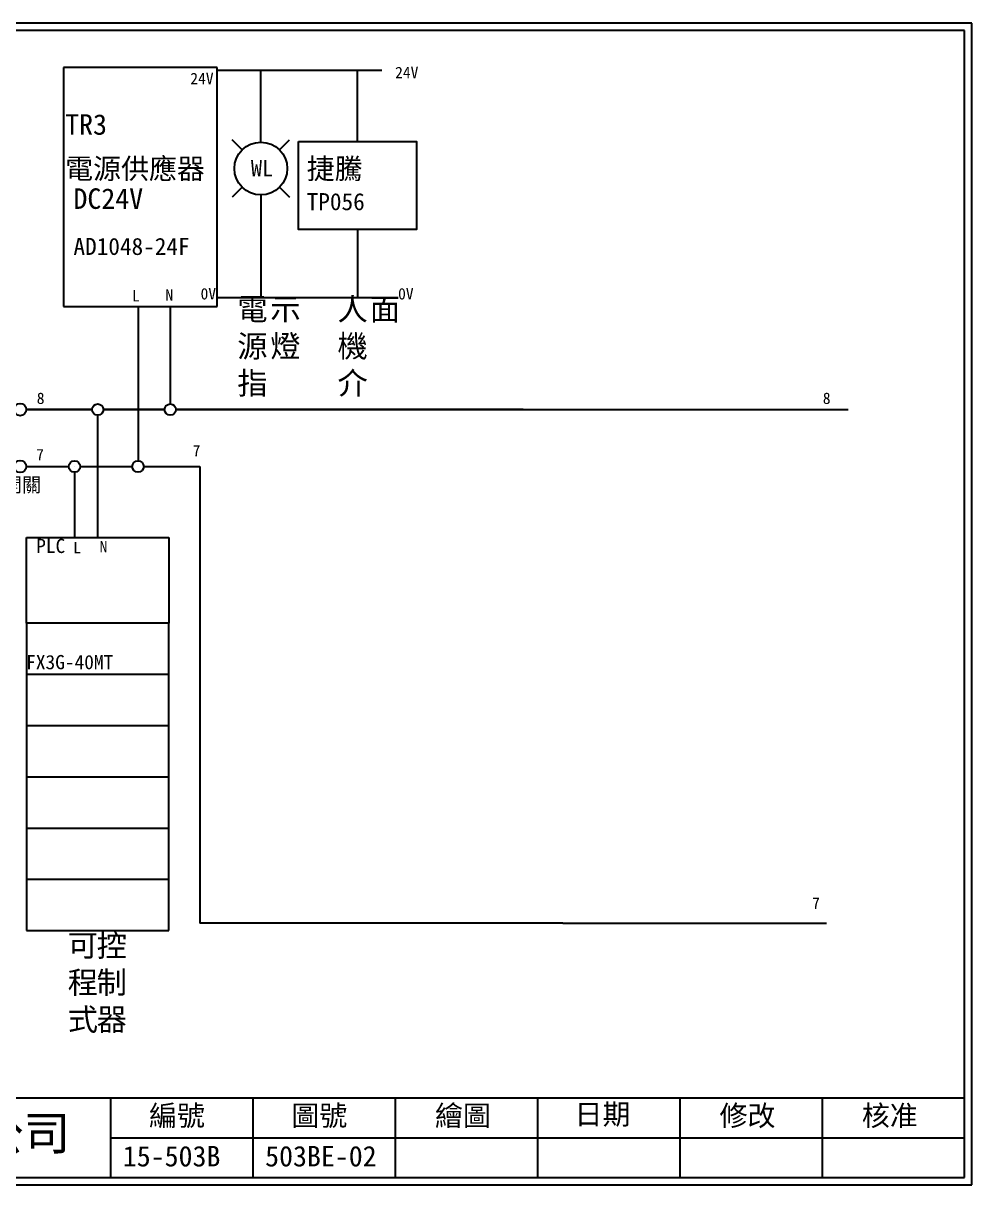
# Model space of a CAD drawing. Extents: x 10 to 297, y 3 to 207.
# Drawn here: x 130.4 to 297, y 3 to 207 of the extents above; entities that cross this region are included whole.
import ezdxf
from ezdxf.enums import TextEntityAlignment as Align

# ---------------------------------------------------------------- set-up
doc = ezdxf.new("R2010")
doc.units = 0
doc.layers.get('0').update_dxf_attribs({"linetype": 'CONTINUOUS'})
for name, color, linetype in [('7', 7, 'CONTINUOUS'), ('圖框層', 7, 'CONTINUOUS'), ('標尺寸層', 3, 'CONTINUOUS')]:
    doc.layers.add(name, color=color, linetype=linetype)
doc.styles.add('CNS', font='romanc.shx', dxfattribs={"bigfont": 'chineset.shx'})
doc.styles.add('STSL', font='kaiu.ttf')

msp = doc.modelspace()

# ---------------------------------------------------------------- linework, layer by layer
for p, q in [((164.42, 199.2), (137.42, 199.2)), ((137.42, 199.2), (137.42, 157.2)), ((164.42, 157.2), (164.42, 199.2)), ((193.39, 198.67), (164.42, 198.67)), ((172.11, 189.99), (172.11, 198.67)), ((172.11, 186.09), (172.11, 189.99)), ((168.83, 184.73), (167.06, 186.5)), ((175.39, 184.73), (177.16, 186.5)), ((168.83, 178.17), (167.06, 176.4)), ((175.39, 178.17), (177.16, 176.4)), ((172.11, 176.81), (172.11, 172.86)), ((172.11, 172.86), (172.11, 158.72)), ((137.42, 157.2), (160.42, 157.2)), ((150.53, 157.2), (150.53, 130.12)), ((156.2, 157.2), (156.2, 140.12)), ((160.42, 157.2), (164.42, 157.2)), ((193.39, 158.72), (164.42, 158.72)), ((130.9, 139.12), (142.45, 139.12)), ((142.45, 139.12), (130.9, 139.12)), ((155.2, 139.12), (144.45, 139.12)), ((144.45, 139.12), (155.2, 139.12)), ((218.22, 139.12), (157.2, 139.12)), ((157.2, 139.12), (227.3, 139.12)), ((143.45, 116.64), (143.45, 138.12)), ((130.9, 129.12), (138.38, 129.12)), ((140.38, 129.12), (149.53, 129.12)), ((151.53, 129.12), (161.4, 129.12)), ((130.95, 116.64), (155.95, 116.64)), ((130.95, 101.64), (130.95, 116.64)), ((155.95, 116.64), (155.95, 101.64)), ((155.95, 101.64), (130.95, 101.64)), ((130.95, 101.64), (130.95, 92.64)), ((155.95, 92.64), (155.95, 101.64)), ((130.95, 92.64), (155.95, 92.64)), ((130.95, 92.64), (130.95, 83.64)), ((155.95, 83.64), (155.95, 92.64)), ((130.95, 83.64), (155.95, 83.64)), ((130.95, 83.64), (130.95, 74.64)), ((155.95, 74.64), (155.95, 83.64)), ((130.95, 74.64), (155.95, 74.64)), ((130.95, 74.64), (130.95, 65.64)), ((155.95, 65.64), (155.95, 74.64)), ((130.95, 65.64), (155.95, 65.64)), ((130.95, 65.64), (130.95, 56.64)), ((155.95, 56.64), (155.95, 65.64)), ((130.95, 56.64), (155.95, 56.64)), ((130.95, 56.64), (155.95, 56.64)), ((130.95, 56.64), (130.95, 47.64)), ((155.95, 47.64), (155.95, 56.64)), ((130.95, 47.64), (155.95, 47.64))]:
    msp.add_line(p, q)
for centre, radius in [((172.11, 181.45), 4.64), ((156.2, 139.12), 1), ((150.53, 129.12), 1)]:
    msp.add_circle(centre, radius)
at = {"layer": '7'}
for centre in [(129.83, 139.12), (129.83, 129.12)]:
    msp.add_circle(centre, 1.07, dxfattribs=at)
at = {"layer": '圖框層', "color": 7}
for p, q in [((297, 206.97), (10, 206.97)), ((297, 3), (297, 206.97)), ((295.75, 205.72), (11.25, 205.72)), ((295.75, 4.25), (295.75, 205.72)), ((11.25, 18.25), (295.75, 18.25)), ((145.75, 4.25), (145.75, 18.25)), ((170.75, 4.25), (170.75, 18.25)), ((195.75, 4.25), (195.75, 18.25)), ((220.75, 4.25), (220.75, 18.25)), ((245.75, 4.25), (245.75, 18.25)), ((270.75, 4.25), (270.75, 18.25)), ((145.75, 11.25), (295.75, 11.25)), ((11.25, 4.25), (295.75, 4.25)), ((10, 3), (297, 3))]:
    msp.add_line(p, q, dxfattribs=at)
at = {"layer": '標尺寸層', "color": 7}
for p, q in [((189.09, 186.2), (189.09, 198.67)), ((189.09, 170.76), (189.09, 158.72)), ((227.3, 139.12), (255.51, 139.12)), ((255.51, 139.12), (275.31, 139.12)), ((139.38, 129.15), (139.38, 129.12)), ((161.4, 129.12), (161.4, 48.91)), ((139.38, 128.12), (139.38, 116.64)), ((225.17, 48.91), (161.4, 48.91)), ((225.17, 48.91), (255.51, 48.91)), ((255.51, 48.91), (271.46, 48.91))]:
    msp.add_line(p, q, dxfattribs=at)
msp.add_lwpolyline([(178.74, 186.2), (199.44, 186.2), (199.44, 170.76), (178.74, 170.76)], close=True, dxfattribs=at)
for centre in [(143.45, 139.12), (139.38, 129.12)]:
    msp.add_circle(centre, 1, dxfattribs=at)

# ---------------------------------------------------------------- texts
at = {"color": 7}
msp.add_text('WL', height=2.856, dxfattribs=at).set_placement((172.31, 181.5), align=Align.MIDDLE_CENTER)
at = {"layer": '圖框層', "color": 4, "style": 'STSL'}
for s, height, p in [('24V', 2, (159.72, 196.26)), ('24V', 2, (195.7, 197.32)), ('TR3', 3.6, (137.73, 187.39)), ('電源供應器', 3.6, (137.73, 179.63)), ('捷騰', 3.6, (180.16, 179.63)), ('DC24V', 3.6, (139.19, 174.37)), ('TP056', 3, (180.16, 174.14)), ('AD1048-24F', 3, (139.19, 166.28)), ('L', 2, (149.48, 158.11)), ('N', 2, (155.35, 158.26)), ('0V', 2, (161.52, 158.46)), ('0V', 2, (196.22, 158.46)), ('8', 2, (132.74, 140.11)), ('8', 2, (270.83, 140.11)), ('7', 2, (160.13, 130.9)), ('7', 2, (132.64, 130.22)), ('PLC', 2.5, (132.64, 113.94)), ('L', 2, (139.15, 113.88)), ('N', 2, (143.79, 114.06)), ('FX3G-40MT', 2.5, (130.88, 93.53)), ('7', 2, (268.96, 51.45)), ('編號', 3.6, (152.47, 13.34)), ('圖號', 3.6, (177.47, 13.34)), ('繪圖', 3.6, (202.69, 13.34)), ('日期', 3.6, (227.22, 13.59)), ('修改', 3.6, (252.69, 13.34)), ('核准', 3.6, (277.69, 13.34)), ('泓陞自動化科技有限公司', 6, (48.6, 9.08)), ('15-503B', 3.6, (147.86, 6.22)), ('503BE-02', 3.6, (172.86, 6.22))]:
    msp.add_text(s, height=height, dxfattribs=at).set_placement(p)
at = {"layer": '標尺寸層', "color": 7, "attachment_point": 1, "style": 'CNS'}
for s, insert, char_height, width in [('{\\fDFKai-SB|b0|i0|c136|p65;人機介}', (185.57, 158.72), 3.9, 4.1392), ('{\\fDFKai-SB|b0|i0|c136|p65;電\\P源指}', (167.97, 158.72), 3.9, 4.1392), ('{\\fDFKai-SB|b0|i0|c136|p65;示燈}', (173.77, 158.72), 3.9, 4.1392), ('{\\fDFKai-SB|b0|i0|c136|p65;面}', (191.24, 158.72), 3.9, 4.1392), ('{\\fDFKai-SB|b0|i0|c136|p65;電源開關}', (119.91, 127.16), 2.5, 14.0847), ('{\\fDFKai-SB|b0|i0|c136|p65;可程式}', (138.18, 46.99), 3.9, 5.4243), ('{\\fDFKai-SB|b0|i0|c136|p65;控制器}', (143.27, 46.99), 3.9, 5.4243)]:
    msp.add_mtext(s, dxfattribs=dict(at, insert=insert, char_height=char_height, width=width))

doc.saveas('drawing.dxf')
